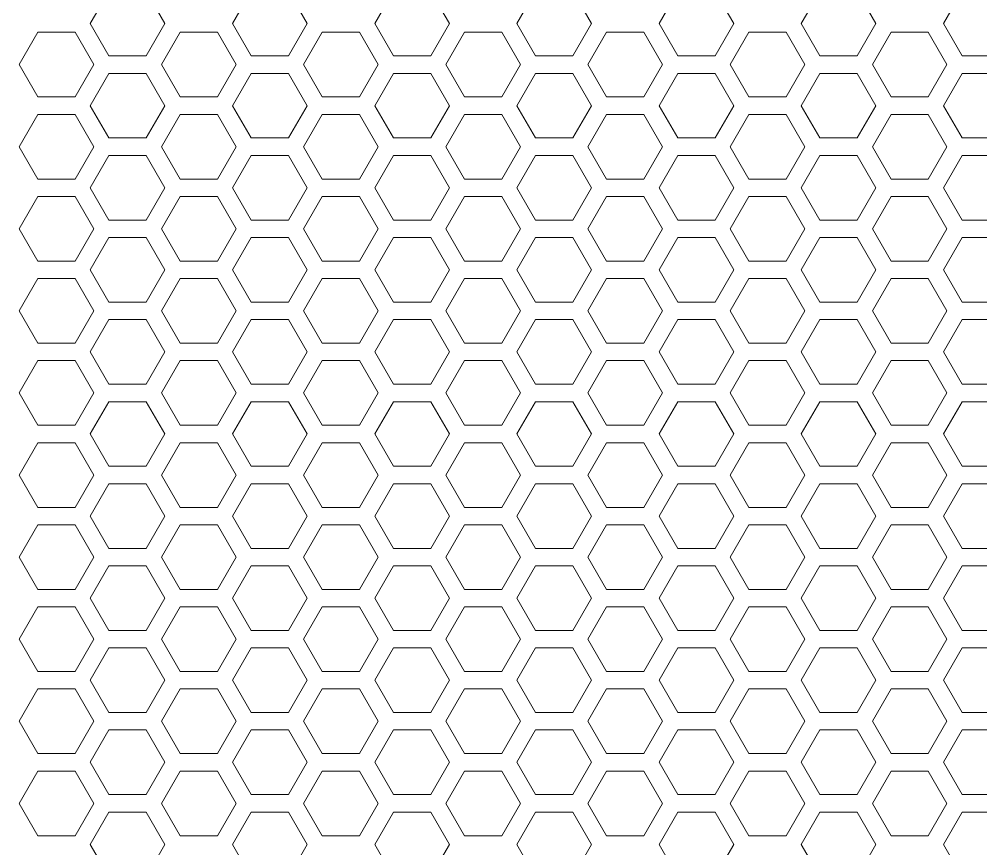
# Model space of a CAD drawing. Header units: millimetres. Extents: x 0 to 140, y -17 to 195.
# Drawn here: x 42.67 to 49.69, y 23.48 to 29.53 of the extents above; entities that cross this region are included whole.
import ezdxf

# ---------------------------------------------------------------- set-up
doc = ezdxf.new("R2010")
doc.units = ezdxf.units.MM
doc.layers.add('4203-42785_1_0', color=7, linetype='Continuous')

# ---------------------------------------------------------------- blocks, each defined once
blk = doc.blocks.new('a')
at = {"layer": '4203-42785_1_0', "color": 0, "linetype": 'ByBlock', "lineweight": 9}
for p, q in [((1507.3328, 367.3713), (1507.2261, 367.1864)), ((1507.653, 367.1864), (1507.5463, 367.3713)), ((1508.1461, 367.3713), (1508.0394, 367.1864)), ((1508.4662, 367.1864), (1508.3595, 367.3713)), ((1508.9594, 367.3713), (1508.8527, 367.1864)), ((1509.2795, 367.1864), (1509.1728, 367.3713)), ((1509.7726, 367.3713), (1509.6659, 367.1864)), ((1510.0928, 367.1864), (1509.9861, 367.3713)), ((1510.5859, 367.3713), (1510.4792, 367.1864)), ((1510.9061, 367.1864), (1510.7994, 367.3713)), ((1511.3992, 367.3713), (1511.2925, 367.1864)), ((1511.7193, 367.1864), (1511.6126, 367.3713)), ((1512.2124, 367.3713), (1512.1057, 367.1864)), ((1507.2261, 367.1864), (1507.3328, 367.0015)), ((1507.5463, 367.0015), (1507.653, 367.1864)), ((1508.0394, 367.1864), (1508.1461, 367.0015)), ((1508.3595, 367.0015), (1508.4662, 367.1864)), ((1508.8527, 367.1864), (1508.9594, 367.0015)), ((1509.1728, 367.0015), (1509.2795, 367.1864)), ((1509.6659, 367.1864), (1509.7726, 367.0015)), ((1509.9861, 367.0015), (1510.0928, 367.1864)), ((1510.4792, 367.1864), (1510.5859, 367.0015)), ((1510.7994, 367.0015), (1510.9061, 367.1864)), ((1511.2925, 367.1864), (1511.3992, 367.0015)), ((1511.6126, 367.0015), (1511.7193, 367.1864)), ((1512.1057, 367.1864), (1512.2124, 367.0015)), ((1506.9262, 367.1365), (1506.8194, 366.9516)), ((1507.1396, 367.1365), (1506.9262, 367.1365)), ((1507.2464, 366.9516), (1507.1396, 367.1365)), ((1507.7395, 367.1365), (1507.6327, 366.9516)), ((1507.9529, 367.1365), (1507.7395, 367.1365)), ((1508.0596, 366.9516), (1507.9529, 367.1365)), ((1508.5527, 367.1365), (1508.446, 366.9516)), ((1508.7661, 367.1365), (1508.5527, 367.1365)), ((1508.8728, 366.9516), (1508.7661, 367.1365)), ((1509.366, 367.1365), (1509.2593, 366.9516)), ((1509.5794, 367.1365), (1509.366, 367.1365)), ((1509.6862, 366.9516), (1509.5794, 367.1365)), ((1510.1793, 367.1365), (1510.0725, 366.9516)), ((1510.3927, 367.1365), (1510.1793, 367.1365)), ((1510.4994, 366.9516), (1510.3927, 367.1365)), ((1510.9926, 367.1365), (1510.8858, 366.9516)), ((1511.206, 367.1365), (1510.9926, 367.1365)), ((1511.3127, 366.9516), (1511.206, 367.1365)), ((1511.8058, 367.1365), (1511.6991, 366.9516)), ((1512.0192, 367.1365), (1511.8058, 367.1365)), ((1512.1259, 366.9516), (1512.0192, 367.1365)), ((1507.3328, 367.0015), (1507.5463, 367.0015)), ((1508.1461, 367.0015), (1508.3595, 367.0015)), ((1508.9594, 367.0015), (1509.1728, 367.0015)), ((1509.7726, 367.0015), (1509.9861, 367.0015)), ((1510.5859, 367.0015), (1510.7994, 367.0015)), ((1511.3992, 367.0015), (1511.6126, 367.0015)), ((1512.2124, 367.0015), (1512.4259, 367.0015)), ((1506.8194, 366.9516), (1506.9262, 366.7668)), ((1507.1396, 366.7668), (1507.2464, 366.9516)), ((1507.6327, 366.9516), (1507.7395, 366.7668)), ((1507.9529, 366.7668), (1508.0596, 366.9516)), ((1508.446, 366.9516), (1508.5527, 366.7668)), ((1508.7661, 366.7668), (1508.8728, 366.9516)), ((1509.2593, 366.9516), (1509.366, 366.7668)), ((1509.5794, 366.7668), (1509.6862, 366.9516)), ((1510.0725, 366.9516), (1510.1793, 366.7668)), ((1510.3927, 366.7668), (1510.4994, 366.9516)), ((1510.8858, 366.9516), (1510.9926, 366.7668)), ((1511.206, 366.7668), (1511.3127, 366.9516)), ((1511.6991, 366.9516), (1511.8058, 366.7668)), ((1512.0192, 366.7668), (1512.1259, 366.9516)), ((1507.3328, 366.9017), (1507.2261, 366.7168)), ((1507.5463, 366.9017), (1507.3328, 366.9017)), ((1507.653, 366.7168), (1507.5463, 366.9017)), ((1508.1461, 366.9017), (1508.0394, 366.7168)), ((1508.3595, 366.9017), (1508.1461, 366.9017)), ((1508.4662, 366.7168), (1508.3595, 366.9017)), ((1508.9594, 366.9017), (1508.8527, 366.7168)), ((1509.1728, 366.9017), (1508.9594, 366.9017)), ((1509.2795, 366.7168), (1509.1728, 366.9017)), ((1509.7726, 366.9017), (1509.6659, 366.7168)), ((1509.9861, 366.9017), (1509.7726, 366.9017)), ((1510.0928, 366.7168), (1509.9861, 366.9017)), ((1510.5859, 366.9017), (1510.4792, 366.7168)), ((1510.7994, 366.9017), (1510.5859, 366.9017)), ((1510.9061, 366.7168), (1510.7994, 366.9017)), ((1511.3992, 366.9017), (1511.2925, 366.7168)), ((1511.6126, 366.9017), (1511.3992, 366.9017)), ((1511.7193, 366.7168), (1511.6126, 366.9017)), ((1512.2124, 366.9017), (1512.1057, 366.7168)), ((1512.4259, 366.9017), (1512.2124, 366.9017)), ((1506.9262, 366.7668), (1507.1396, 366.7668)), ((1507.7395, 366.7668), (1507.9529, 366.7668)), ((1508.5527, 366.7668), (1508.7661, 366.7668)), ((1509.366, 366.7668), (1509.5794, 366.7668)), ((1510.1793, 366.7668), (1510.3927, 366.7668)), ((1510.9926, 366.7668), (1511.206, 366.7668)), ((1511.8058, 366.7668), (1512.0192, 366.7668)), ((1506.9262, 366.6669), (1506.8194, 366.4821)), ((1507.1396, 366.6669), (1506.9262, 366.6669)), ((1507.2464, 366.4821), (1507.1396, 366.6669)), ((1507.2261, 366.7168), (1507.3328, 366.532)), ((1507.5463, 366.532), (1507.653, 366.7168)), ((1507.7395, 366.6669), (1507.6327, 366.4821)), ((1507.9529, 366.6669), (1507.7395, 366.6669)), ((1508.0596, 366.4821), (1507.9529, 366.6669)), ((1508.0394, 366.7168), (1508.1461, 366.532)), ((1508.3595, 366.532), (1508.4662, 366.7168)), ((1508.5527, 366.6669), (1508.446, 366.4821)), ((1508.7661, 366.6669), (1508.5527, 366.6669)), ((1508.8728, 366.4821), (1508.7661, 366.6669)), ((1508.8527, 366.7168), (1508.9594, 366.532)), ((1509.1728, 366.532), (1509.2795, 366.7168)), ((1509.366, 366.6669), (1509.2593, 366.4821)), ((1509.5794, 366.6669), (1509.366, 366.6669)), ((1509.6862, 366.4821), (1509.5794, 366.6669)), ((1509.6659, 366.7168), (1509.7726, 366.532)), ((1509.9861, 366.532), (1510.0928, 366.7168)), ((1510.1793, 366.6669), (1510.0725, 366.4821)), ((1510.3927, 366.6669), (1510.1793, 366.6669)), ((1510.4994, 366.4821), (1510.3927, 366.6669)), ((1510.4792, 366.7168), (1510.5859, 366.532)), ((1510.7994, 366.532), (1510.9061, 366.7168)), ((1510.9926, 366.6669), (1510.8858, 366.4821)), ((1511.206, 366.6669), (1510.9926, 366.6669)), ((1511.3127, 366.4821), (1511.206, 366.6669)), ((1511.2925, 366.7168), (1511.3992, 366.532)), ((1511.6126, 366.532), (1511.7193, 366.7168)), ((1511.8058, 366.6669), (1511.6991, 366.4821)), ((1512.0192, 366.6669), (1511.8058, 366.6669)), ((1512.1259, 366.4821), (1512.0192, 366.6669)), ((1512.1057, 366.7168), (1512.2124, 366.532)), ((1507.3328, 366.532), (1507.5463, 366.532)), ((1508.1461, 366.532), (1508.3595, 366.532)), ((1508.9594, 366.532), (1509.1728, 366.532)), ((1509.7726, 366.532), (1509.9861, 366.532)), ((1510.5859, 366.532), (1510.7994, 366.532)), ((1511.3992, 366.532), (1511.6126, 366.532)), ((1512.2124, 366.532), (1512.4259, 366.532)), ((1506.8194, 366.4821), (1506.9262, 366.2972)), ((1507.1396, 366.2972), (1507.2464, 366.4821)), ((1507.6327, 366.4821), (1507.7395, 366.2972)), ((1507.9529, 366.2972), (1508.0596, 366.4821)), ((1508.446, 366.4821), (1508.5527, 366.2972)), ((1508.7661, 366.2972), (1508.8728, 366.4821)), ((1509.2593, 366.4821), (1509.366, 366.2972)), ((1509.5794, 366.2972), (1509.6862, 366.4821)), ((1510.0725, 366.4821), (1510.1793, 366.2972)), ((1510.3927, 366.2972), (1510.4994, 366.4821)), ((1510.8858, 366.4821), (1510.9926, 366.2972)), ((1511.206, 366.2972), (1511.3127, 366.4821)), ((1511.6991, 366.4821), (1511.8058, 366.2972)), ((1512.0192, 366.2972), (1512.1259, 366.4821)), ((1507.3328, 366.4322), (1507.2261, 366.2473)), ((1507.5463, 366.4322), (1507.3328, 366.4322)), ((1507.653, 366.2473), (1507.5463, 366.4322)), ((1508.1461, 366.4322), (1508.0394, 366.2473)), ((1508.3595, 366.4322), (1508.1461, 366.4322)), ((1508.4662, 366.2473), (1508.3595, 366.4322)), ((1508.9594, 366.4322), (1508.8527, 366.2473)), ((1509.1728, 366.4322), (1508.9594, 366.4322)), ((1509.2795, 366.2473), (1509.1728, 366.4322)), ((1509.7726, 366.4322), (1509.6659, 366.2473)), ((1509.9861, 366.4322), (1509.7726, 366.4322)), ((1510.0928, 366.2473), (1509.9861, 366.4322)), ((1510.5859, 366.4322), (1510.4792, 366.2473)), ((1510.7994, 366.4322), (1510.5859, 366.4322)), ((1510.9061, 366.2473), (1510.7994, 366.4322)), ((1511.3992, 366.4322), (1511.2925, 366.2473)), ((1511.6126, 366.4322), (1511.3992, 366.4322)), ((1511.7193, 366.2473), (1511.6126, 366.4322)), ((1512.2124, 366.4322), (1512.1057, 366.2473)), ((1512.4259, 366.4322), (1512.2124, 366.4322)), ((1506.9262, 366.2972), (1507.1396, 366.2972)), ((1507.7395, 366.2972), (1507.9529, 366.2972)), ((1508.5527, 366.2972), (1508.7661, 366.2972)), ((1509.366, 366.2972), (1509.5794, 366.2972)), ((1510.1793, 366.2972), (1510.3927, 366.2972)), ((1510.9926, 366.2972), (1511.206, 366.2972)), ((1511.8058, 366.2972), (1512.0192, 366.2972)), ((1507.2261, 366.2473), (1507.3328, 366.0624)), ((1507.5463, 366.0624), (1507.653, 366.2473)), ((1508.0394, 366.2473), (1508.1461, 366.0624)), ((1508.3595, 366.0624), (1508.4662, 366.2473)), ((1508.8527, 366.2473), (1508.9594, 366.0624)), ((1509.1728, 366.0624), (1509.2795, 366.2473)), ((1509.6659, 366.2473), (1509.7726, 366.0624)), ((1509.9861, 366.0624), (1510.0928, 366.2473)), ((1510.4792, 366.2473), (1510.5859, 366.0624)), ((1510.7994, 366.0624), (1510.9061, 366.2473)), ((1511.2925, 366.2473), (1511.3992, 366.0624)), ((1511.6126, 366.0624), (1511.7193, 366.2473)), ((1512.1057, 366.2473), (1512.2124, 366.0624)), ((1506.9262, 366.1974), (1506.8194, 366.0125)), ((1507.1396, 366.1974), (1506.9262, 366.1974)), ((1507.2464, 366.0125), (1507.1396, 366.1974)), ((1507.7395, 366.1974), (1507.6327, 366.0125)), ((1507.9529, 366.1974), (1507.7395, 366.1974)), ((1508.0596, 366.0125), (1507.9529, 366.1974)), ((1508.5527, 366.1974), (1508.446, 366.0125)), ((1508.7661, 366.1974), (1508.5527, 366.1974)), ((1508.8728, 366.0125), (1508.7661, 366.1974)), ((1509.366, 366.1974), (1509.2593, 366.0125)), ((1509.5794, 366.1974), (1509.366, 366.1974)), ((1509.6862, 366.0125), (1509.5794, 366.1974)), ((1510.1793, 366.1974), (1510.0725, 366.0125)), ((1510.3927, 366.1974), (1510.1793, 366.1974)), ((1510.4994, 366.0125), (1510.3927, 366.1974)), ((1510.9926, 366.1974), (1510.8858, 366.0125)), ((1511.206, 366.1974), (1510.9926, 366.1974)), ((1511.3127, 366.0125), (1511.206, 366.1974)), ((1511.8058, 366.1974), (1511.6991, 366.0125)), ((1512.0192, 366.1974), (1511.8058, 366.1974)), ((1512.1259, 366.0125), (1512.0192, 366.1974)), ((1507.3328, 366.0624), (1507.5463, 366.0624)), ((1508.1461, 366.0624), (1508.3595, 366.0624)), ((1508.9594, 366.0624), (1509.1728, 366.0624)), ((1509.7726, 366.0624), (1509.9861, 366.0624)), ((1510.5859, 366.0624), (1510.7994, 366.0624)), ((1511.3992, 366.0624), (1511.6126, 366.0624)), ((1512.2124, 366.0624), (1512.4259, 366.0624)), ((1506.8194, 366.0125), (1506.9262, 365.8277)), ((1507.1396, 365.8277), (1507.2464, 366.0125)), ((1507.6327, 366.0125), (1507.7395, 365.8277)), ((1507.9529, 365.8277), (1508.0596, 366.0125)), ((1508.446, 366.0125), (1508.5527, 365.8277)), ((1508.7661, 365.8277), (1508.8728, 366.0125)), ((1509.2593, 366.0125), (1509.366, 365.8277)), ((1509.5794, 365.8277), (1509.6862, 366.0125)), ((1510.0725, 366.0125), (1510.1793, 365.8277)), ((1510.3927, 365.8277), (1510.4994, 366.0125)), ((1510.8858, 366.0125), (1510.9926, 365.8277)), ((1511.206, 365.8277), (1511.3127, 366.0125)), ((1511.6991, 366.0125), (1511.8058, 365.8277)), ((1512.0192, 365.8277), (1512.1259, 366.0125)), ((1507.3328, 365.9626), (1507.2261, 365.7778)), ((1507.5463, 365.9626), (1507.3328, 365.9626)), ((1507.653, 365.7778), (1507.5463, 365.9626)), ((1508.1461, 365.9626), (1508.0394, 365.7778)), ((1508.3595, 365.9626), (1508.1461, 365.9626)), ((1508.4662, 365.7778), (1508.3595, 365.9626)), ((1508.9594, 365.9626), (1508.8527, 365.7778)), ((1509.1728, 365.9626), (1508.9594, 365.9626)), ((1509.2795, 365.7778), (1509.1728, 365.9626)), ((1509.7726, 365.9626), (1509.6659, 365.7778)), ((1509.9861, 365.9626), (1509.7726, 365.9626)), ((1510.0928, 365.7778), (1509.9861, 365.9626)), ((1510.5859, 365.9626), (1510.4792, 365.7778)), ((1510.7994, 365.9626), (1510.5859, 365.9626)), ((1510.9061, 365.7778), (1510.7994, 365.9626)), ((1511.3992, 365.9626), (1511.2925, 365.7778)), ((1511.6126, 365.9626), (1511.3992, 365.9626)), ((1511.7193, 365.7778), (1511.6126, 365.9626)), ((1512.2124, 365.9626), (1512.1057, 365.7778)), ((1512.4259, 365.9626), (1512.2124, 365.9626)), ((1506.9262, 365.8277), (1507.1396, 365.8277)), ((1507.7395, 365.8277), (1507.9529, 365.8277)), ((1508.5527, 365.8277), (1508.7661, 365.8277)), ((1509.366, 365.8277), (1509.5794, 365.8277)), ((1510.1793, 365.8277), (1510.3927, 365.8277)), ((1510.9926, 365.8277), (1511.206, 365.8277)), ((1511.8058, 365.8277), (1512.0192, 365.8277)), ((1507.2261, 365.7778), (1507.3328, 365.5929)), ((1507.5463, 365.5929), (1507.653, 365.7778)), ((1508.0394, 365.7778), (1508.1461, 365.5929)), ((1508.3595, 365.5929), (1508.4662, 365.7778)), ((1508.8527, 365.7778), (1508.9594, 365.5929)), ((1509.1728, 365.5929), (1509.2795, 365.7778)), ((1509.6659, 365.7778), (1509.7726, 365.5929)), ((1509.9861, 365.5929), (1510.0928, 365.7778)), ((1510.4792, 365.7778), (1510.5859, 365.5929)), ((1510.7994, 365.5929), (1510.9061, 365.7778)), ((1511.2925, 365.7778), (1511.3992, 365.5929)), ((1511.6126, 365.5929), (1511.7193, 365.7778)), ((1512.1057, 365.7778), (1512.2124, 365.5929)), ((1506.9262, 365.7278), (1506.8194, 365.543)), ((1507.1396, 365.7278), (1506.9262, 365.7278)), ((1507.2464, 365.543), (1507.1396, 365.7278)), ((1507.7395, 365.7278), (1507.6327, 365.543)), ((1507.9529, 365.7278), (1507.7395, 365.7278)), ((1508.0596, 365.543), (1507.9529, 365.7278)), ((1508.5527, 365.7278), (1508.446, 365.543)), ((1508.7661, 365.7278), (1508.5527, 365.7278)), ((1508.8728, 365.543), (1508.7661, 365.7278)), ((1509.366, 365.7278), (1509.2593, 365.543)), ((1509.5794, 365.7278), (1509.366, 365.7278)), ((1509.6862, 365.543), (1509.5794, 365.7278)), ((1510.1793, 365.7278), (1510.0725, 365.543)), ((1510.3927, 365.7278), (1510.1793, 365.7278)), ((1510.4994, 365.543), (1510.3927, 365.7278)), ((1510.9926, 365.7278), (1510.8858, 365.543)), ((1511.206, 365.7278), (1510.9926, 365.7278)), ((1511.3127, 365.543), (1511.206, 365.7278)), ((1511.8058, 365.7278), (1511.6991, 365.543)), ((1512.0192, 365.7278), (1511.8058, 365.7278)), ((1512.1259, 365.543), (1512.0192, 365.7278)), ((1507.3328, 365.5929), (1507.5463, 365.5929)), ((1508.1461, 365.5929), (1508.3595, 365.5929)), ((1508.9594, 365.5929), (1509.1728, 365.5929)), ((1509.7726, 365.5929), (1509.9861, 365.5929)), ((1510.5859, 365.5929), (1510.7994, 365.5929)), ((1511.3992, 365.5929), (1511.6126, 365.5929)), ((1512.2124, 365.5929), (1512.4259, 365.5929)), ((1506.8194, 365.543), (1506.9262, 365.3581)), ((1507.1396, 365.3581), (1507.2464, 365.543)), ((1507.6327, 365.543), (1507.7395, 365.3581)), ((1507.9529, 365.3581), (1508.0596, 365.543)), ((1508.446, 365.543), (1508.5527, 365.3581)), ((1508.7661, 365.3581), (1508.8728, 365.543)), ((1509.2593, 365.543), (1509.366, 365.3581)), ((1509.5794, 365.3581), (1509.6862, 365.543)), ((1510.0725, 365.543), (1510.1793, 365.3581)), ((1510.3927, 365.3581), (1510.4994, 365.543)), ((1510.8858, 365.543), (1510.9926, 365.3581)), ((1511.206, 365.3581), (1511.3127, 365.543)), ((1511.6991, 365.543), (1511.8058, 365.3581)), ((1512.0192, 365.3581), (1512.1259, 365.543)), ((1507.3328, 365.4931), (1507.2261, 365.3082)), ((1507.5463, 365.4931), (1507.3328, 365.4931)), ((1507.653, 365.3082), (1507.5463, 365.4931)), ((1508.1461, 365.4931), (1508.0394, 365.3082)), ((1508.3595, 365.4931), (1508.1461, 365.4931)), ((1508.4662, 365.3082), (1508.3595, 365.4931)), ((1508.9594, 365.4931), (1508.8527, 365.3082)), ((1509.1728, 365.4931), (1508.9594, 365.4931)), ((1509.2795, 365.3082), (1509.1728, 365.4931)), ((1509.7726, 365.4931), (1509.6659, 365.3082)), ((1509.9861, 365.4931), (1509.7726, 365.4931)), ((1510.0928, 365.3082), (1509.9861, 365.4931)), ((1510.5859, 365.4931), (1510.4792, 365.3082)), ((1510.7994, 365.4931), (1510.5859, 365.4931)), ((1510.9061, 365.3082), (1510.7994, 365.4931)), ((1511.3992, 365.4931), (1511.2925, 365.3082)), ((1511.6126, 365.4931), (1511.3992, 365.4931)), ((1511.7193, 365.3082), (1511.6126, 365.4931)), ((1512.2124, 365.4931), (1512.1057, 365.3082)), ((1512.4259, 365.4931), (1512.2124, 365.4931)), ((1506.9262, 365.3581), (1507.1396, 365.3581)), ((1507.7395, 365.3581), (1507.9529, 365.3581)), ((1508.5527, 365.3581), (1508.7661, 365.3581)), ((1509.366, 365.3581), (1509.5794, 365.3581)), ((1510.1793, 365.3581), (1510.3927, 365.3581)), ((1510.9926, 365.3581), (1511.206, 365.3581)), ((1511.8058, 365.3581), (1512.0192, 365.3581)), ((1507.2261, 365.3082), (1507.3328, 365.1233)), ((1507.5463, 365.1233), (1507.653, 365.3082)), ((1508.0394, 365.3082), (1508.1461, 365.1233)), ((1508.3595, 365.1233), (1508.4662, 365.3082)), ((1508.8527, 365.3082), (1508.9594, 365.1233)), ((1509.1728, 365.1233), (1509.2795, 365.3082)), ((1509.6659, 365.3082), (1509.7726, 365.1233)), ((1509.9861, 365.1233), (1510.0928, 365.3082)), ((1510.4792, 365.3082), (1510.5859, 365.1233)), ((1510.7994, 365.1233), (1510.9061, 365.3082)), ((1511.2925, 365.3082), (1511.3992, 365.1233)), ((1511.6126, 365.1233), (1511.7193, 365.3082)), ((1512.1057, 365.3082), (1512.2124, 365.1233)), ((1506.9262, 365.2583), (1506.8194, 365.0734)), ((1507.1396, 365.2583), (1506.9262, 365.2583)), ((1507.2464, 365.0734), (1507.1396, 365.2583)), ((1507.7395, 365.2583), (1507.6327, 365.0734)), ((1507.9529, 365.2583), (1507.7395, 365.2583)), ((1508.0596, 365.0734), (1507.9529, 365.2583)), ((1508.5527, 365.2583), (1508.446, 365.0734)), ((1508.7661, 365.2583), (1508.5527, 365.2583)), ((1508.8728, 365.0734), (1508.7661, 365.2583)), ((1509.366, 365.2583), (1509.2593, 365.0734)), ((1509.5794, 365.2583), (1509.366, 365.2583)), ((1509.6862, 365.0734), (1509.5794, 365.2583)), ((1510.1793, 365.2583), (1510.0725, 365.0734)), ((1510.3927, 365.2583), (1510.1793, 365.2583)), ((1510.4994, 365.0734), (1510.3927, 365.2583)), ((1510.9926, 365.2583), (1510.8858, 365.0734)), ((1511.206, 365.2583), (1510.9926, 365.2583)), ((1511.3127, 365.0734), (1511.206, 365.2583)), ((1511.8058, 365.2583), (1511.6991, 365.0734)), ((1512.0192, 365.2583), (1511.8058, 365.2583)), ((1512.1259, 365.0734), (1512.0192, 365.2583)), ((1506.8194, 365.0734), (1506.9262, 364.8886)), ((1507.1396, 364.8886), (1507.2464, 365.0734)), ((1507.3328, 365.1233), (1507.5463, 365.1233)), ((1507.6327, 365.0734), (1507.7395, 364.8886)), ((1507.9529, 364.8886), (1508.0596, 365.0734)), ((1508.1461, 365.1233), (1508.3595, 365.1233)), ((1508.446, 365.0734), (1508.5527, 364.8886)), ((1508.7661, 364.8886), (1508.8728, 365.0734)), ((1508.9594, 365.1233), (1509.1728, 365.1233)), ((1509.2593, 365.0734), (1509.366, 364.8886)), ((1509.5794, 364.8886), (1509.6862, 365.0734)), ((1509.7726, 365.1233), (1509.9861, 365.1233)), ((1510.0725, 365.0734), (1510.1793, 364.8886)), ((1510.3927, 364.8886), (1510.4994, 365.0734)), ((1510.5859, 365.1233), (1510.7994, 365.1233)), ((1510.8858, 365.0734), (1510.9926, 364.8886)), ((1511.206, 364.8886), (1511.3127, 365.0734)), ((1511.3992, 365.1233), (1511.6126, 365.1233)), ((1511.6991, 365.0734), (1511.8058, 364.8886)), ((1512.0192, 364.8886), (1512.1259, 365.0734)), ((1512.2124, 365.1233), (1512.4259, 365.1233)), ((1507.3328, 365.0235), (1507.2261, 364.8387)), ((1507.5463, 365.0235), (1507.3328, 365.0235)), ((1507.653, 364.8387), (1507.5463, 365.0235)), ((1508.1461, 365.0235), (1508.0394, 364.8387)), ((1508.3595, 365.0235), (1508.1461, 365.0235)), ((1508.4662, 364.8387), (1508.3595, 365.0235)), ((1508.9594, 365.0235), (1508.8527, 364.8387)), ((1509.1728, 365.0235), (1508.9594, 365.0235)), ((1509.2795, 364.8387), (1509.1728, 365.0235)), ((1509.7726, 365.0235), (1509.6659, 364.8387)), ((1509.9861, 365.0235), (1509.7726, 365.0235)), ((1510.0928, 364.8387), (1509.9861, 365.0235)), ((1510.5859, 365.0235), (1510.4792, 364.8387)), ((1510.7994, 365.0235), (1510.5859, 365.0235)), ((1510.9061, 364.8387), (1510.7994, 365.0235)), ((1511.3992, 365.0235), (1511.2925, 364.8387)), ((1511.6126, 365.0235), (1511.3992, 365.0235)), ((1511.7193, 364.8387), (1511.6126, 365.0235)), ((1512.2124, 365.0235), (1512.1057, 364.8387)), ((1512.4259, 365.0235), (1512.2124, 365.0235)), ((1506.9262, 364.8886), (1507.1396, 364.8886)), ((1507.7395, 364.8886), (1507.9529, 364.8886)), ((1508.5527, 364.8886), (1508.7661, 364.8886)), ((1509.366, 364.8886), (1509.5794, 364.8886)), ((1510.1793, 364.8886), (1510.3927, 364.8886)), ((1510.9926, 364.8886), (1511.206, 364.8886)), ((1511.8058, 364.8886), (1512.0192, 364.8886)), ((1507.2261, 364.8387), (1507.3328, 364.6538)), ((1507.5463, 364.6538), (1507.653, 364.8387)), ((1508.0394, 364.8387), (1508.1461, 364.6538)), ((1508.3595, 364.6538), (1508.4662, 364.8387)), ((1508.8527, 364.8387), (1508.9594, 364.6538)), ((1509.1728, 364.6538), (1509.2795, 364.8387)), ((1509.6659, 364.8387), (1509.7726, 364.6538)), ((1509.9861, 364.6538), (1510.0928, 364.8387)), ((1510.4792, 364.8387), (1510.5859, 364.6538)), ((1510.7994, 364.6538), (1510.9061, 364.8387)), ((1511.2925, 364.8387), (1511.3992, 364.6538)), ((1511.6126, 364.6538), (1511.7193, 364.8387)), ((1512.1057, 364.8387), (1512.2124, 364.6538)), ((1506.9262, 364.7888), (1506.8194, 364.6039)), ((1507.1396, 364.7888), (1506.9262, 364.7888)), ((1507.2464, 364.6039), (1507.1396, 364.7888)), ((1507.7395, 364.7888), (1507.6327, 364.6039)), ((1507.9529, 364.7888), (1507.7395, 364.7888)), ((1508.0596, 364.6039), (1507.9529, 364.7888)), ((1508.5527, 364.7888), (1508.446, 364.6039)), ((1508.7661, 364.7888), (1508.5527, 364.7888)), ((1508.8728, 364.6039), (1508.7661, 364.7888)), ((1509.366, 364.7888), (1509.2593, 364.6039)), ((1509.5794, 364.7888), (1509.366, 364.7888)), ((1509.6862, 364.6039), (1509.5794, 364.7888)), ((1510.1793, 364.7888), (1510.0725, 364.6039)), ((1510.3927, 364.7888), (1510.1793, 364.7888)), ((1510.4994, 364.6039), (1510.3927, 364.7888)), ((1510.9926, 364.7888), (1510.8858, 364.6039)), ((1511.206, 364.7888), (1510.9926, 364.7888)), ((1511.3127, 364.6039), (1511.206, 364.7888)), ((1511.8058, 364.7888), (1511.6991, 364.6039)), ((1512.0192, 364.7888), (1511.8058, 364.7888)), ((1512.1259, 364.6039), (1512.0192, 364.7888)), ((1507.3328, 364.6538), (1507.5463, 364.6538)), ((1508.1461, 364.6538), (1508.3595, 364.6538)), ((1508.9594, 364.6538), (1509.1728, 364.6538)), ((1509.7726, 364.6538), (1509.9861, 364.6538)), ((1510.5859, 364.6538), (1510.7994, 364.6538)), ((1511.3992, 364.6538), (1511.6126, 364.6538)), ((1512.2124, 364.6538), (1512.4259, 364.6538)), ((1506.8194, 364.6039), (1506.9262, 364.419)), ((1507.1396, 364.419), (1507.2464, 364.6039)), ((1507.6327, 364.6039), (1507.7395, 364.419)), ((1507.9529, 364.419), (1508.0596, 364.6039)), ((1508.446, 364.6039), (1508.5527, 364.419)), ((1508.7661, 364.419), (1508.8728, 364.6039)), ((1509.2593, 364.6039), (1509.366, 364.419)), ((1509.5794, 364.419), (1509.6862, 364.6039)), ((1510.0725, 364.6039), (1510.1793, 364.419)), ((1510.3927, 364.419), (1510.4994, 364.6039)), ((1510.8858, 364.6039), (1510.9926, 364.419)), ((1511.206, 364.419), (1511.3127, 364.6039)), ((1511.6991, 364.6039), (1511.8058, 364.419)), ((1512.0192, 364.419), (1512.1259, 364.6039)), ((1507.3328, 364.554), (1507.2261, 364.3691)), ((1507.5463, 364.554), (1507.3328, 364.554)), ((1507.653, 364.3691), (1507.5463, 364.554)), ((1508.1461, 364.554), (1508.0394, 364.3691)), ((1508.3595, 364.554), (1508.1461, 364.554)), ((1508.4662, 364.3691), (1508.3595, 364.554)), ((1508.9594, 364.554), (1508.8527, 364.3691)), ((1509.1728, 364.554), (1508.9594, 364.554)), ((1509.2795, 364.3691), (1509.1728, 364.554)), ((1509.7726, 364.554), (1509.6659, 364.3691)), ((1509.9861, 364.554), (1509.7726, 364.554)), ((1510.0928, 364.3691), (1509.9861, 364.554)), ((1510.5859, 364.554), (1510.4792, 364.3691)), ((1510.7994, 364.554), (1510.5859, 364.554)), ((1510.9061, 364.3691), (1510.7994, 364.554)), ((1511.3992, 364.554), (1511.2925, 364.3691)), ((1511.6126, 364.554), (1511.3992, 364.554)), ((1511.7193, 364.3691), (1511.6126, 364.554)), ((1512.2124, 364.554), (1512.1057, 364.3691)), ((1512.4259, 364.554), (1512.2124, 364.554)), ((1506.9262, 364.419), (1507.1396, 364.419)), ((1507.7395, 364.419), (1507.9529, 364.419)), ((1508.5527, 364.419), (1508.7661, 364.419)), ((1509.366, 364.419), (1509.5794, 364.419)), ((1510.1793, 364.419), (1510.3927, 364.419)), ((1510.9926, 364.419), (1511.206, 364.419)), ((1511.8058, 364.419), (1512.0192, 364.419)), ((1507.2261, 364.3691), (1507.3328, 364.1843)), ((1507.5463, 364.1843), (1507.653, 364.3691)), ((1508.0394, 364.3691), (1508.1461, 364.1843)), ((1508.3595, 364.1843), (1508.4662, 364.3691)), ((1508.8527, 364.3691), (1508.9594, 364.1843)), ((1509.1728, 364.1843), (1509.2795, 364.3691)), ((1509.6659, 364.3691), (1509.7726, 364.1843)), ((1509.9861, 364.1843), (1510.0928, 364.3691)), ((1510.4792, 364.3691), (1510.5859, 364.1843)), ((1510.7994, 364.1843), (1510.9061, 364.3691)), ((1511.2925, 364.3691), (1511.3992, 364.1843)), ((1511.6126, 364.1843), (1511.7193, 364.3691)), ((1512.1057, 364.3691), (1512.2124, 364.1843)), ((1506.9262, 364.3192), (1506.8194, 364.1344)), ((1507.1396, 364.3192), (1506.9262, 364.3192)), ((1507.2464, 364.1344), (1507.1396, 364.3192)), ((1507.7395, 364.3192), (1507.6327, 364.1344)), ((1507.9529, 364.3192), (1507.7395, 364.3192)), ((1508.0596, 364.1344), (1507.9529, 364.3192)), ((1508.5527, 364.3192), (1508.446, 364.1344)), ((1508.7661, 364.3192), (1508.5527, 364.3192)), ((1508.8728, 364.1344), (1508.7661, 364.3192)), ((1509.366, 364.3192), (1509.2593, 364.1344)), ((1509.5794, 364.3192), (1509.366, 364.3192)), ((1509.6862, 364.1344), (1509.5794, 364.3192)), ((1510.1793, 364.3192), (1510.0725, 364.1344)), ((1510.3927, 364.3192), (1510.1793, 364.3192)), ((1510.4994, 364.1344), (1510.3927, 364.3192)), ((1510.9926, 364.3192), (1510.8858, 364.1344)), ((1511.206, 364.3192), (1510.9926, 364.3192)), ((1511.3127, 364.1344), (1511.206, 364.3192)), ((1511.8058, 364.3192), (1511.6991, 364.1344)), ((1512.0192, 364.3192), (1511.8058, 364.3192)), ((1512.1259, 364.1344), (1512.0192, 364.3192)), ((1507.3328, 364.1843), (1507.5463, 364.1843)), ((1508.1461, 364.1843), (1508.3595, 364.1843)), ((1508.9594, 364.1843), (1509.1728, 364.1843)), ((1509.7726, 364.1843), (1509.9861, 364.1843)), ((1510.5859, 364.1843), (1510.7994, 364.1843)), ((1511.3992, 364.1843), (1511.6126, 364.1843)), ((1512.2124, 364.1843), (1512.4259, 364.1843)), ((1506.8194, 364.1344), (1506.9262, 363.9495)), ((1507.1396, 363.9495), (1507.2464, 364.1344)), ((1507.3328, 364.0844), (1507.2261, 363.8996)), ((1507.5463, 364.0844), (1507.3328, 364.0844)), ((1507.653, 363.8996), (1507.5463, 364.0844)), ((1507.6327, 364.1344), (1507.7395, 363.9495)), ((1507.9529, 363.9495), (1508.0596, 364.1344)), ((1508.1461, 364.0844), (1508.0394, 363.8996)), ((1508.3595, 364.0844), (1508.1461, 364.0844)), ((1508.4662, 363.8996), (1508.3595, 364.0844)), ((1508.446, 364.1344), (1508.5527, 363.9495)), ((1508.7661, 363.9495), (1508.8728, 364.1344)), ((1508.9594, 364.0844), (1508.8527, 363.8996)), ((1509.1728, 364.0844), (1508.9594, 364.0844)), ((1509.2795, 363.8996), (1509.1728, 364.0844)), ((1509.2593, 364.1344), (1509.366, 363.9495)), ((1509.5794, 363.9495), (1509.6862, 364.1344)), ((1509.7726, 364.0844), (1509.6659, 363.8996)), ((1509.9861, 364.0844), (1509.7726, 364.0844)), ((1510.0928, 363.8996), (1509.9861, 364.0844)), ((1510.0725, 364.1344), (1510.1793, 363.9495)), ((1510.3927, 363.9495), (1510.4994, 364.1344)), ((1510.5859, 364.0844), (1510.4792, 363.8996)), ((1510.7994, 364.0844), (1510.5859, 364.0844)), ((1510.9061, 363.8996), (1510.7994, 364.0844)), ((1510.8858, 364.1344), (1510.9926, 363.9495)), ((1511.206, 363.9495), (1511.3127, 364.1344)), ((1511.3992, 364.0844), (1511.2925, 363.8996)), ((1511.6126, 364.0844), (1511.3992, 364.0844)), ((1511.7193, 363.8996), (1511.6126, 364.0844)), ((1511.6991, 364.1344), (1511.8058, 363.9495)), ((1512.0192, 363.9495), (1512.1259, 364.1344)), ((1512.2124, 364.0844), (1512.1057, 363.8996)), ((1512.4259, 364.0844), (1512.2124, 364.0844)), ((1506.9262, 363.9495), (1507.1396, 363.9495)), ((1507.7395, 363.9495), (1507.9529, 363.9495)), ((1508.5527, 363.9495), (1508.7661, 363.9495)), ((1509.366, 363.9495), (1509.5794, 363.9495)), ((1510.1793, 363.9495), (1510.3927, 363.9495)), ((1510.9926, 363.9495), (1511.206, 363.9495)), ((1511.8058, 363.9495), (1512.0192, 363.9495)), ((1507.2261, 363.8996), (1507.3328, 363.7147)), ((1507.5463, 363.7147), (1507.653, 363.8996)), ((1508.0394, 363.8996), (1508.1461, 363.7147)), ((1508.3595, 363.7147), (1508.4662, 363.8996)), ((1508.8527, 363.8996), (1508.9594, 363.7147)), ((1509.1728, 363.7147), (1509.2795, 363.8996)), ((1509.6659, 363.8996), (1509.7726, 363.7147)), ((1509.9861, 363.7147), (1510.0928, 363.8996)), ((1510.4792, 363.8996), (1510.5859, 363.7147)), ((1510.7994, 363.7147), (1510.9061, 363.8996)), ((1511.2925, 363.8996), (1511.3992, 363.7147)), ((1511.6126, 363.7147), (1511.7193, 363.8996)), ((1512.1057, 363.8996), (1512.2124, 363.7147)), ((1506.9262, 363.8497), (1506.8194, 363.6648)), ((1507.1396, 363.8497), (1506.9262, 363.8497)), ((1507.2464, 363.6648), (1507.1396, 363.8497)), ((1507.7395, 363.8497), (1507.6327, 363.6648)), ((1507.9529, 363.8497), (1507.7395, 363.8497)), ((1508.0596, 363.6648), (1507.9529, 363.8497)), ((1508.5527, 363.8497), (1508.446, 363.6648)), ((1508.7661, 363.8497), (1508.5527, 363.8497)), ((1508.8728, 363.6648), (1508.7661, 363.8497)), ((1509.366, 363.8497), (1509.2593, 363.6648)), ((1509.5794, 363.8497), (1509.366, 363.8497)), ((1509.6862, 363.6648), (1509.5794, 363.8497)), ((1510.1793, 363.8497), (1510.0725, 363.6648)), ((1510.3927, 363.8497), (1510.1793, 363.8497)), ((1510.4994, 363.6648), (1510.3927, 363.8497)), ((1510.9926, 363.8497), (1510.8858, 363.6648)), ((1511.206, 363.8497), (1510.9926, 363.8497)), ((1511.3127, 363.6648), (1511.206, 363.8497)), ((1511.8058, 363.8497), (1511.6991, 363.6648)), ((1512.0192, 363.8497), (1511.8058, 363.8497)), ((1512.1259, 363.6648), (1512.0192, 363.8497)), ((1507.3328, 363.7147), (1507.5463, 363.7147)), ((1508.1461, 363.7147), (1508.3595, 363.7147)), ((1508.9594, 363.7147), (1509.1728, 363.7147)), ((1509.7726, 363.7147), (1509.9861, 363.7147)), ((1510.5859, 363.7147), (1510.7994, 363.7147)), ((1511.3992, 363.7147), (1511.6126, 363.7147)), ((1512.2124, 363.7147), (1512.4259, 363.7147)), ((1506.8194, 363.6648), (1506.9262, 363.4799)), ((1507.1396, 363.4799), (1507.2464, 363.6648)), ((1507.6327, 363.6648), (1507.7395, 363.4799)), ((1507.9529, 363.4799), (1508.0596, 363.6648)), ((1508.446, 363.6648), (1508.5527, 363.4799)), ((1508.7661, 363.4799), (1508.8728, 363.6648)), ((1509.2593, 363.6648), (1509.366, 363.4799)), ((1509.5794, 363.4799), (1509.6862, 363.6648)), ((1510.0725, 363.6648), (1510.1793, 363.4799)), ((1510.3927, 363.4799), (1510.4994, 363.6648)), ((1510.8858, 363.6648), (1510.9926, 363.4799)), ((1511.206, 363.4799), (1511.3127, 363.6648)), ((1511.6991, 363.6648), (1511.8058, 363.4799)), ((1512.0192, 363.4799), (1512.1259, 363.6648)), ((1507.3328, 363.6149), (1507.2261, 363.43)), ((1507.5463, 363.6149), (1507.3328, 363.6149)), ((1507.653, 363.43), (1507.5463, 363.6149)), ((1508.1461, 363.6149), (1508.0394, 363.43)), ((1508.3595, 363.6149), (1508.1461, 363.6149)), ((1508.4662, 363.43), (1508.3595, 363.6149)), ((1508.9594, 363.6149), (1508.8527, 363.43)), ((1509.1728, 363.6149), (1508.9594, 363.6149)), ((1509.2795, 363.43), (1509.1728, 363.6149)), ((1509.7726, 363.6149), (1509.6659, 363.43)), ((1509.9861, 363.6149), (1509.7726, 363.6149)), ((1510.0928, 363.43), (1509.9861, 363.6149)), ((1510.5859, 363.6149), (1510.4792, 363.43)), ((1510.7994, 363.6149), (1510.5859, 363.6149)), ((1510.9061, 363.43), (1510.7994, 363.6149)), ((1511.3992, 363.6149), (1511.2925, 363.43)), ((1511.6126, 363.6149), (1511.3992, 363.6149)), ((1511.7193, 363.43), (1511.6126, 363.6149)), ((1512.2124, 363.6149), (1512.1057, 363.43)), ((1512.4259, 363.6149), (1512.2124, 363.6149)), ((1506.9262, 363.4799), (1507.1396, 363.4799)), ((1507.7395, 363.4799), (1507.9529, 363.4799)), ((1508.5527, 363.4799), (1508.7661, 363.4799)), ((1509.366, 363.4799), (1509.5794, 363.4799)), ((1510.1793, 363.4799), (1510.3927, 363.4799)), ((1510.9926, 363.4799), (1511.206, 363.4799)), ((1511.8058, 363.4799), (1512.0192, 363.4799)), ((1507.2261, 363.43), (1507.3328, 363.2452)), ((1507.5463, 363.2452), (1507.653, 363.43)), ((1508.0394, 363.43), (1508.1461, 363.2452)), ((1508.3595, 363.2452), (1508.4662, 363.43)), ((1508.8527, 363.43), (1508.9594, 363.2452)), ((1509.1728, 363.2452), (1509.2795, 363.43)), ((1509.6659, 363.43), (1509.7726, 363.2452)), ((1509.9861, 363.2452), (1510.0928, 363.43)), ((1510.4792, 363.43), (1510.5859, 363.2452)), ((1510.7994, 363.2452), (1510.9061, 363.43)), ((1511.2925, 363.43), (1511.3992, 363.2452)), ((1511.6126, 363.2452), (1511.7193, 363.43)), ((1512.1057, 363.43), (1512.2124, 363.2452)), ((1506.9262, 363.3801), (1506.8194, 363.1953)), ((1507.1396, 363.3801), (1506.9262, 363.3801)), ((1507.2464, 363.1953), (1507.1396, 363.3801)), ((1507.7395, 363.3801), (1507.6327, 363.1953)), ((1507.9529, 363.3801), (1507.7395, 363.3801)), ((1508.0596, 363.1953), (1507.9529, 363.3801)), ((1508.5527, 363.3801), (1508.446, 363.1953)), ((1508.7661, 363.3801), (1508.5527, 363.3801)), ((1508.8728, 363.1953), (1508.7661, 363.3801)), ((1509.366, 363.3801), (1509.2593, 363.1953)), ((1509.5794, 363.3801), (1509.366, 363.3801)), ((1509.6862, 363.1953), (1509.5794, 363.3801)), ((1510.1793, 363.3801), (1510.0725, 363.1953)), ((1510.3927, 363.3801), (1510.1793, 363.3801)), ((1510.4994, 363.1953), (1510.3927, 363.3801)), ((1510.9926, 363.3801), (1510.8858, 363.1953)), ((1511.206, 363.3801), (1510.9926, 363.3801)), ((1511.3127, 363.1953), (1511.206, 363.3801)), ((1511.8058, 363.3801), (1511.6991, 363.1953)), ((1512.0192, 363.3801), (1511.8058, 363.3801)), ((1512.1259, 363.1953), (1512.0192, 363.3801)), ((1507.3328, 363.2452), (1507.5463, 363.2452)), ((1508.1461, 363.2452), (1508.3595, 363.2452)), ((1508.9594, 363.2452), (1509.1728, 363.2452)), ((1509.7726, 363.2452), (1509.9861, 363.2452)), ((1510.5859, 363.2452), (1510.7994, 363.2452)), ((1511.3992, 363.2452), (1511.6126, 363.2452)), ((1512.2124, 363.2452), (1512.4259, 363.2452)), ((1506.8194, 363.1953), (1506.9262, 363.0104)), ((1507.1396, 363.0104), (1507.2464, 363.1953)), ((1507.3328, 363.1454), (1507.2261, 362.9605)), ((1507.5463, 363.1454), (1507.3328, 363.1454)), ((1507.653, 362.9605), (1507.5463, 363.1454)), ((1507.6327, 363.1953), (1507.7395, 363.0104)), ((1507.9529, 363.0104), (1508.0596, 363.1953)), ((1508.1461, 363.1454), (1508.0394, 362.9605)), ((1508.3595, 363.1454), (1508.1461, 363.1454)), ((1508.4662, 362.9605), (1508.3595, 363.1454)), ((1508.446, 363.1953), (1508.5527, 363.0104)), ((1508.7661, 363.0104), (1508.8728, 363.1953)), ((1508.9594, 363.1454), (1508.8527, 362.9605)), ((1509.1728, 363.1454), (1508.9594, 363.1454)), ((1509.2795, 362.9605), (1509.1728, 363.1454)), ((1509.2593, 363.1953), (1509.366, 363.0104)), ((1509.5794, 363.0104), (1509.6862, 363.1953)), ((1509.7726, 363.1454), (1509.6659, 362.9605)), ((1509.9861, 363.1454), (1509.7726, 363.1454)), ((1510.0928, 362.9605), (1509.9861, 363.1454)), ((1510.0725, 363.1953), (1510.1793, 363.0104)), ((1510.3927, 363.0104), (1510.4994, 363.1953)), ((1510.5859, 363.1454), (1510.4792, 362.9605)), ((1510.7994, 363.1454), (1510.5859, 363.1454)), ((1510.9061, 362.9605), (1510.7994, 363.1454)), ((1510.8858, 363.1953), (1510.9926, 363.0104)), ((1511.206, 363.0104), (1511.3127, 363.1953)), ((1511.3992, 363.1454), (1511.2925, 362.9605)), ((1511.6126, 363.1454), (1511.3992, 363.1454)), ((1511.7193, 362.9605), (1511.6126, 363.1454)), ((1511.6991, 363.1953), (1511.8058, 363.0104)), ((1512.0192, 363.0104), (1512.1259, 363.1953)), ((1512.2124, 363.1454), (1512.1057, 362.9605)), ((1512.4259, 363.1454), (1512.2124, 363.1454)), ((1506.9262, 363.0104), (1507.1396, 363.0104)), ((1507.7395, 363.0104), (1507.9529, 363.0104)), ((1508.5527, 363.0104), (1508.7661, 363.0104)), ((1509.366, 363.0104), (1509.5794, 363.0104)), ((1510.1793, 363.0104), (1510.3927, 363.0104)), ((1510.9926, 363.0104), (1511.206, 363.0104)), ((1511.8058, 363.0104), (1512.0192, 363.0104)), ((1507.2261, 362.9605), (1507.3328, 362.7756)), ((1507.5463, 362.7756), (1507.653, 362.9605)), ((1508.0394, 362.9605), (1508.1461, 362.7756)), ((1508.3595, 362.7756), (1508.4662, 362.9605)), ((1508.8527, 362.9605), (1508.9594, 362.7756)), ((1509.1728, 362.7756), (1509.2795, 362.9605)), ((1509.6659, 362.9605), (1509.7726, 362.7756)), ((1509.9861, 362.7756), (1510.0928, 362.9605)), ((1510.4792, 362.9605), (1510.5859, 362.7756)), ((1510.7994, 362.7756), (1510.9061, 362.9605)), ((1511.2925, 362.9605), (1511.3992, 362.7756)), ((1511.6126, 362.7756), (1511.7193, 362.9605)), ((1512.1057, 362.9605), (1512.2124, 362.7756)), ((1506.9262, 362.9106), (1506.8194, 362.7257)), ((1507.1396, 362.9106), (1506.9262, 362.9106)), ((1507.2464, 362.7257), (1507.1396, 362.9106)), ((1507.7395, 362.9106), (1507.6327, 362.7257)), ((1507.9529, 362.9106), (1507.7395, 362.9106)), ((1508.0596, 362.7257), (1507.9529, 362.9106)), ((1508.5527, 362.9106), (1508.446, 362.7257)), ((1508.7661, 362.9106), (1508.5527, 362.9106)), ((1508.8728, 362.7257), (1508.7661, 362.9106)), ((1509.366, 362.9106), (1509.2593, 362.7257)), ((1509.5794, 362.9106), (1509.366, 362.9106)), ((1509.6862, 362.7257), (1509.5794, 362.9106)), ((1510.1793, 362.9106), (1510.0725, 362.7257)), ((1510.3927, 362.9106), (1510.1793, 362.9106)), ((1510.4994, 362.7257), (1510.3927, 362.9106)), ((1510.9926, 362.9106), (1510.8858, 362.7257)), ((1511.206, 362.9106), (1510.9926, 362.9106)), ((1511.3127, 362.7257), (1511.206, 362.9106)), ((1511.8058, 362.9106), (1511.6991, 362.7257)), ((1512.0192, 362.9106), (1511.8058, 362.9106)), ((1512.1259, 362.7257), (1512.0192, 362.9106)), ((1507.3328, 362.7756), (1507.5463, 362.7756)), ((1508.1461, 362.7756), (1508.3595, 362.7756)), ((1508.9594, 362.7756), (1509.1728, 362.7756)), ((1509.7726, 362.7756), (1509.9861, 362.7756)), ((1510.5859, 362.7756), (1510.7994, 362.7756)), ((1511.3992, 362.7756), (1511.6126, 362.7756)), ((1512.2124, 362.7756), (1512.4259, 362.7756)), ((1506.8194, 362.7257), (1506.9262, 362.5409)), ((1507.1396, 362.5409), (1507.2464, 362.7257)), ((1507.6327, 362.7257), (1507.7395, 362.5409)), ((1507.9529, 362.5409), (1508.0596, 362.7257)), ((1508.446, 362.7257), (1508.5527, 362.5409)), ((1508.7661, 362.5409), (1508.8728, 362.7257)), ((1509.2593, 362.7257), (1509.366, 362.5409)), ((1509.5794, 362.5409), (1509.6862, 362.7257)), ((1510.0725, 362.7257), (1510.1793, 362.5409)), ((1510.3927, 362.5409), (1510.4994, 362.7257)), ((1510.8858, 362.7257), (1510.9926, 362.5409)), ((1511.206, 362.5409), (1511.3127, 362.7257)), ((1511.6991, 362.7257), (1511.8058, 362.5409)), ((1512.0192, 362.5409), (1512.1259, 362.7257)), ((1507.3328, 362.6758), (1507.2261, 362.4909)), ((1507.5463, 362.6758), (1507.3328, 362.6758)), ((1507.653, 362.4909), (1507.5463, 362.6758)), ((1508.1461, 362.6758), (1508.0394, 362.4909)), ((1508.3595, 362.6758), (1508.1461, 362.6758)), ((1508.4662, 362.4909), (1508.3595, 362.6758)), ((1508.9594, 362.6758), (1508.8527, 362.4909)), ((1509.1728, 362.6758), (1508.9594, 362.6758)), ((1509.2795, 362.4909), (1509.1728, 362.6758)), ((1509.7726, 362.6758), (1509.6659, 362.4909)), ((1509.9861, 362.6758), (1509.7726, 362.6758)), ((1510.0928, 362.4909), (1509.9861, 362.6758)), ((1510.5859, 362.6758), (1510.4792, 362.4909)), ((1510.7994, 362.6758), (1510.5859, 362.6758)), ((1510.9061, 362.4909), (1510.7994, 362.6758)), ((1511.3992, 362.6758), (1511.2925, 362.4909)), ((1511.6126, 362.6758), (1511.3992, 362.6758)), ((1511.7193, 362.4909), (1511.6126, 362.6758)), ((1512.2124, 362.6758), (1512.1057, 362.4909)), ((1512.4259, 362.6758), (1512.2124, 362.6758)), ((1506.9262, 362.5409), (1507.1396, 362.5409)), ((1507.7395, 362.5409), (1507.9529, 362.5409)), ((1508.5527, 362.5409), (1508.7661, 362.5409)), ((1509.366, 362.5409), (1509.5794, 362.5409)), ((1510.1793, 362.5409), (1510.3927, 362.5409)), ((1510.9926, 362.5409), (1511.206, 362.5409)), ((1511.8058, 362.5409), (1512.0192, 362.5409)), ((1507.2261, 362.4909), (1507.3328, 362.3061)), ((1507.5463, 362.3061), (1507.653, 362.4909)), ((1508.0394, 362.4909), (1508.1461, 362.3061)), ((1508.3595, 362.3061), (1508.4662, 362.4909)), ((1508.8527, 362.4909), (1508.9594, 362.3061)), ((1509.1728, 362.3061), (1509.2795, 362.4909)), ((1509.6659, 362.4909), (1509.7726, 362.3061)), ((1509.9861, 362.3061), (1510.0928, 362.4909)), ((1510.4792, 362.4909), (1510.5859, 362.3061)), ((1510.7994, 362.3061), (1510.9061, 362.4909)), ((1511.2925, 362.4909), (1511.3992, 362.3061)), ((1511.6126, 362.3061), (1511.7193, 362.4909)), ((1512.1057, 362.4909), (1512.2124, 362.3061))]:
    blk.add_line(p, q, dxfattribs=at)

msp = doc.modelspace()

# ---------------------------------------------------------------- block references
at = {"lineweight": 15, "xscale": 1.275468447124703, "yscale": 1.275468447124703, "zscale": 1.275468447124703}
msp.add_blockref('a', (-1879.2258, -438.8363), dxfattribs=at)

doc.saveas('drawing.dxf')
